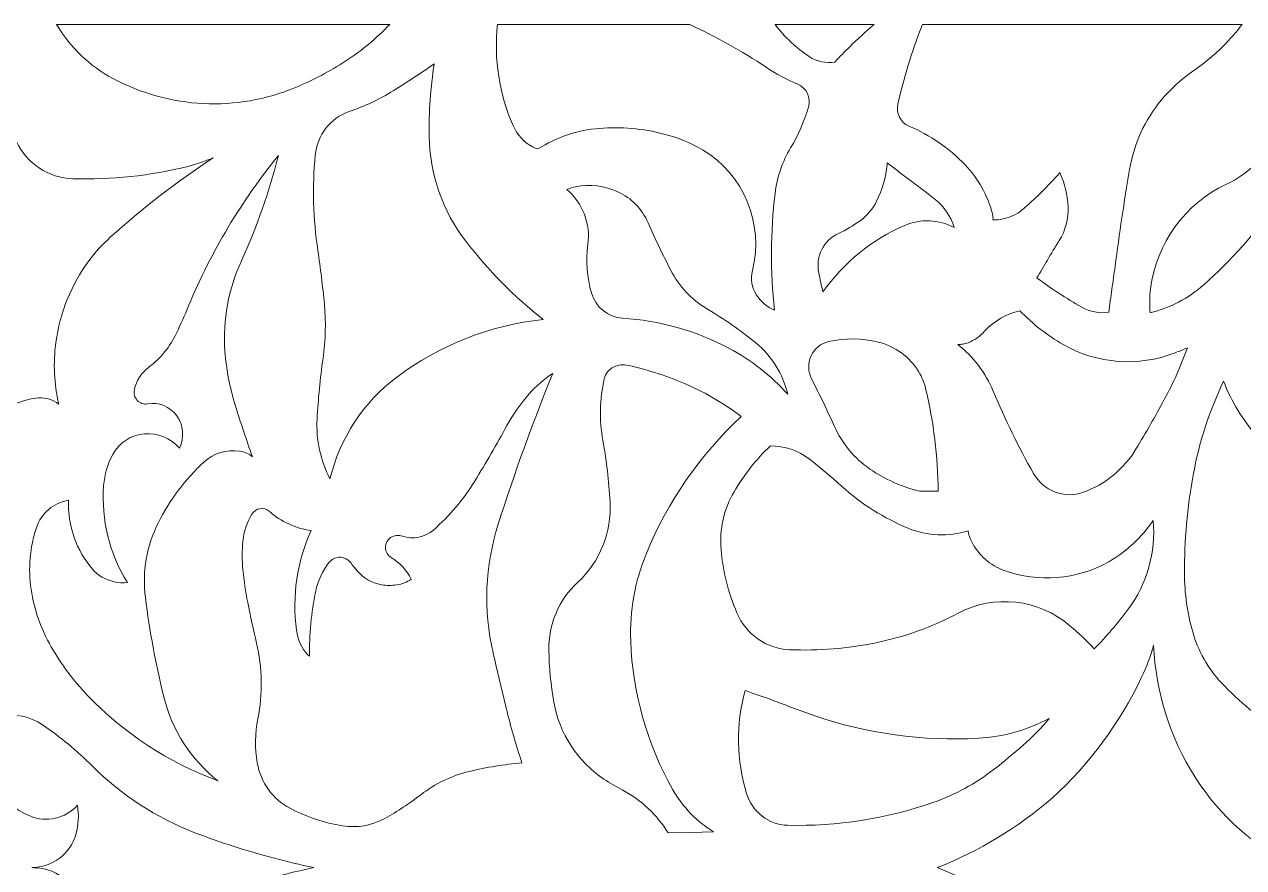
# Model space of a CAD drawing. Header units: millimetres. Extents: x -1200 to 1200, y -590 to 590.
# Drawn here: x -361 to 492, y 0 to 590 of the extents above; entities that cross this region are included whole.
import ezdxf

# ---------------------------------------------------------------- set-up
doc = ezdxf.new("R2010")
doc.units = ezdxf.units.MM
doc.header["$MEASUREMENT"] = 0
doc.layers.add('Layer 1', color=7, linetype='Continuous')

msp = doc.modelspace()

# ---------------------------------------------------------------- linework, layer by layer
at = {"layer": 'Layer 1', "color": 250, "lineweight": 20}
for points, knots in [([(-373.3324, 589.9734), (-375.5074, 587.7893), (-377.6429, 585.5644), (-379.7354, 583.2954), (-396.4819, 565.1219), (-414.7427, 548.4788), (-434.3007, 533.5642), (-441.9244, 527.7503), (-448.2418, 520.3276), (-452.8337, 511.7924), (-457.9672, 502.2452), (-455.7492, 490.3066), (-447.5412, 483.3898), (-431.3485, 469.7322), (-421.7821, 449.4656), (-421.3569, 427.9516), (-420.953, 407.4148), (-420.3228, 386.8843), (-419.4631, 366.3633), (-419.2705, 361.7249), (-418.992, 357.0927), (-418.6341, 352.4668), (-417.0556, 332.2192), (-407.5198, 313.5177), (-392.205, 300.6678), (-389.7179, 306.6041), (-385.8203, 311.805), (-380.8735, 315.793), (-375.9755, 319.7369), (-370.5514, 322.9455), (-364.7725, 325.315), (-360.2416, 327.1723), (-355.4508, 328.2784), (-350.5836, 328.5927), (-345.597, 328.9133), (-340.6562, 327.4143), (-336.6394, 324.3596), (-339.9832, 338.4541), (-340.6929, 353.0734), (-338.7349, 367.4381), (-335.9113, 388.1697), (-327.9663, 407.8233), (-315.6711, 424.5168), (-311.1954, 430.497), (-306.1568, 436.0123), (-300.6378, 440.9869), (-278.0205, 461.354), (-253.9563, 479.9706), (-228.653, 496.6735), (-234.3555, 494.1594), (-240.2569, 492.1418), (-246.2898, 490.6397), (-272.6791, 484.0748), (-299.8118, 481.1554), (-326.9507, 481.9599), (-343.7735, 482.4533), (-358.9354, 492.5472), (-366.2685, 508.1061), (-373.1549, 522.7285), (-376.6884, 538.7871), (-376.5966, 555.0311), (-376.5293, 566.7561), (-375.4371, 578.4496), (-373.3324, 589.9734)], [0, 0, 0, 0, 0.04761905, 0.04761905, 0.04761905, 0.0952381, 0.0952381, 0.0952381, 0.14285714, 0.14285714, 0.14285714, 0.19047619, 0.19047619, 0.19047619, 0.23809524, 0.23809524, 0.23809524, 0.28571429, 0.28571429, 0.28571429, 0.33333333, 0.33333333, 0.33333333, 0.38095238, 0.38095238, 0.38095238, 0.42857143, 0.42857143, 0.42857143, 0.47619048, 0.47619048, 0.47619048, 0.52380952, 0.52380952, 0.52380952, 0.57142857, 0.57142857, 0.57142857, 0.61904762, 0.61904762, 0.61904762, 0.66666667, 0.66666667, 0.66666667, 0.71428571, 0.71428571, 0.71428571, 0.76190476, 0.76190476, 0.76190476, 0.80952381, 0.80952381, 0.80952381, 0.85714286, 0.85714286, 0.85714286, 0.9047619, 0.9047619, 0.9047619, 0.95238095, 0.95238095, 0.95238095, 1, 1, 1, 1]), ([(-338.2853, 589.9734), (-328.7159, 573.9274), (-315.0898, 560.8605), (-298.845, 552.165), (-259.1295, 530.9087), (-212.3745, 528.5989), (-170.8694, 545.8736), (-158.6476, 550.9584), (-146.8969, 557.1554), (-135.752, 564.3928), (-124.5917, 571.6428), (-114.3126, 580.2283), (-105.1255, 589.9734), (-105.1255, 589.9734), (-338.2853, 589.9734), (-338.2853, 589.9734)], [0, 0, 0, 0, 0.2, 0.2, 0.2, 0.4, 0.4, 0.4, 0.6, 0.6, 0.6, 0.8, 0.8, 0.8, 1, 1, 1, 1]), ([(104.8143, 589.9734), (104.8143, 589.9734), (-29.699, 589.9734), (-29.699, 589.9734), (-32.2689, 565.8039), (-28.5028, 541.3797), (-18.7804, 519.212), (-15.9904, 512.8482), (-11.2516, 507.597), (-5.286, 504.2628), (-4.0623, 503.5776), (-2.7469, 503.0843), (-1.3824, 502.7983), (11.6348, 511.079), (26.4081, 516.0223), (41.6739, 517.2102), (56.8204, 518.3855), (72.0586, 517.0593), (86.7952, 513.2757), (96.1963, 510.8653), (105.2396, 507.1508), (113.6679, 502.239), (142.5688, 485.4104), (156.917, 450.7446), (148.7241, 417.6753), (147.2985, 411.9245), (148.2775, 405.8246), (151.4286, 400.85), (154.5184, 395.9696), (158.9972, 392.1891), (164.2561, 390.0238), (161.1937, 417.1569), (161.2885, 444.5758), (164.5467, 471.6836), (165.902, 482.9812), (169.6159, 493.8483), (175.4255, 503.5399), (180.7822, 512.4744), (184.9827, 522.0843), (187.9196, 532.1374), (189.8133, 538.63), (186.6041, 545.5342), (180.4947, 548.0954), (172.7762, 551.3292), (165.3696, 555.3014), (158.37, 559.9524), (141.2717, 571.3159), (123.3719, 581.3502), (104.8143, 589.9734)], [0, 0, 0, 0, 0.0625, 0.0625, 0.0625, 0.125, 0.125, 0.125, 0.1875, 0.1875, 0.1875, 0.25, 0.25, 0.25, 0.3125, 0.3125, 0.3125, 0.375, 0.375, 0.375, 0.4375, 0.4375, 0.4375, 0.5, 0.5, 0.5, 0.5625, 0.5625, 0.5625, 0.625, 0.625, 0.625, 0.6875, 0.6875, 0.6875, 0.75, 0.75, 0.75, 0.8125, 0.8125, 0.8125, 0.875, 0.875, 0.875, 0.9375, 0.9375, 0.9375, 1, 1, 1, 1]), ([(233.8394, 589.9734), (228.0084, 584.9076), (222.3181, 579.6752), (216.7717, 574.2856), (213.2076, 570.8069), (209.7293, 567.2337), (206.3395, 563.5726), (200.1445, 562.567), (193.8026, 563.9309), (188.5222, 567.4034), (179.3413, 573.4434), (171.2496, 581.083), (164.617, 589.9734), (164.617, 589.9734), (233.8394, 589.9734), (233.8394, 589.9734)], [0, 0, 0, 0, 0.2, 0.2, 0.2, 0.4, 0.4, 0.4, 0.6, 0.6, 0.6, 0.8, 0.8, 0.8, 1, 1, 1, 1]), ([(267.7484, 589.9734), (267.4516, 589.3481), (267.1793, 588.7132), (266.9285, 588.069), (260.1645, 570.6152), (254.6761, 552.6742), (250.5002, 534.3844), (249.0348, 527.9515), (252.3021, 521.3804), (258.2402, 518.8412), (272.9369, 512.5498), (286.2876, 503.3451), (297.5243, 491.7553), (306.7512, 482.2395), (313.3653, 470.3763), (316.6815, 457.385), (317.0364, 456.0022), (317.1588, 454.5692), (317.0517, 453.1424), (321.9252, 453.0953), (326.7527, 454.123), (331.21, 456.1531), (333.3698, 457.1712), (335.3921, 458.4723), (337.2307, 460.0216), (346.7572, 468.0571), (355.6782, 476.8218), (363.9168, 486.24), (367.2851, 478.7482), (369.2124, 470.6561), (369.5948, 462.413), (369.9802, 454.0475), (367.8266, 445.7637), (363.4334, 438.7118), (360.6158, 434.1927), (357.8471, 429.6423), (355.1274, 425.0604), (353.913, 422.9612), (352.7014, 420.8556), (351.4992, 418.747), (350.303, 416.6509), (349.0732, 414.5768), (347.8067, 412.5247), (357.841, 405.0547), (368.3251, 398.2479), (379.1978, 392.1419), (384.9616, 388.9051), (391.5757, 387.6385), (398.0859, 388.5343), (398.7711, 393.9081), (399.4931, 399.2755), (400.2518, 404.64), (401.0105, 410.0012), (401.754, 415.3655), (402.482, 420.7331), (405.4403, 443.3596), (408.8331, 465.9234), (412.6541, 488.4148), (415.7011, 506.3368), (423.3555, 523.1057), (434.8155, 536.977), (440.977, 544.4375), (448.1081, 550.9961), (456.004, 556.4641), (463.8787, 561.9196), (471.2944, 568.0383), (478.1777, 574.7601), (482.9196, 579.5118), (487.3341, 584.5964), (491.3939, 589.9734), (491.3939, 589.9734), (267.7484, 589.9734), (267.7484, 589.9734)], [0, 0, 0, 0, 0.04166667, 0.04166667, 0.04166667, 0.08333333, 0.08333333, 0.08333333, 0.125, 0.125, 0.125, 0.16666667, 0.16666667, 0.16666667, 0.20833333, 0.20833333, 0.20833333, 0.25, 0.25, 0.25, 0.29166667, 0.29166667, 0.29166667, 0.33333333, 0.33333333, 0.33333333, 0.375, 0.375, 0.375, 0.41666667, 0.41666667, 0.41666667, 0.45833333, 0.45833333, 0.45833333, 0.5, 0.5, 0.5, 0.54166667, 0.54166667, 0.54166667, 0.58333333, 0.58333333, 0.58333333, 0.625, 0.625, 0.625, 0.66666667, 0.66666667, 0.66666667, 0.70833333, 0.70833333, 0.70833333, 0.75, 0.75, 0.75, 0.79166667, 0.79166667, 0.79166667, 0.83333333, 0.83333333, 0.83333333, 0.875, 0.875, 0.875, 0.91666667, 0.91666667, 0.91666667, 0.95833333, 0.95833333, 0.95833333, 1, 1, 1, 1]), ([(622.2911, 589.9734), (622.2911, 589.9734), (557.4803, 589.9734), (557.4803, 589.9734), (557.052, 589.5303), (556.6206, 589.0872), (556.1923, 588.6472), (541.3181, 573.3335), (530.2833, 554.5534), (524.0272, 533.8973), (523.0481, 530.6604), (522.0202, 527.4424), (520.9464, 524.237), (519.8726, 521.0284), (518.6122, 517.8921), (517.1681, 514.8407), (509.2722, 498.5621), (496.1693, 485.5487), (480.0715, 477.9751), (451.4886, 464.5311), (431.594, 437.0367), (427.3356, 405.0421), (426.5921, 399.4515), (426.5003, 393.7949), (427.0634, 388.1822), (440.928, 391.5165), (453.7953, 398.2447), (464.5762, 407.8013), (483.6874, 424.7398), (500.746, 443.9693), (515.3969, 465.0842), (522.4944, 475.3102), (529.494, 485.6053), (536.3988, 495.9695), (543.3067, 506.3337), (550.6, 516.4246), (558.2696, 526.2074), (567.6921, 538.0707), (577.6563, 549.475), (588.122, 560.3766), (598.6062, 571.294), (610.0448, 581.2025), (622.2911, 589.9734)], [0, 0, 0, 0, 0.07142857, 0.07142857, 0.07142857, 0.14285714, 0.14285714, 0.14285714, 0.21428571, 0.21428571, 0.21428571, 0.28571429, 0.28571429, 0.28571429, 0.35714286, 0.35714286, 0.35714286, 0.42857143, 0.42857143, 0.42857143, 0.5, 0.5, 0.5, 0.57142857, 0.57142857, 0.57142857, 0.64285714, 0.64285714, 0.64285714, 0.71428571, 0.71428571, 0.71428571, 0.78571429, 0.78571429, 0.78571429, 0.85714286, 0.85714286, 0.85714286, 0.92857143, 0.92857143, 0.92857143, 1, 1, 1, 1]), ([(-73.8933, 562.3627), (-83.3098, 555.8701), (-92.8732, 549.607), (-102.5772, 543.5764), (-112.3117, 537.5269), (-122.6827, 532.6277), (-133.4881, 528.9728), (-146.5726, 524.5419), (-155.8759, 512.6094), (-157.2067, 498.5213), (-159.3176, 476.2813), (-158.7087, 453.8589), (-155.3925, 431.773), (-153.5172, 419.3), (-151.9936, 406.7705), (-150.825, 394.2065), (-149.6472, 381.5985), (-149.9653, 368.8869), (-151.7641, 356.3574), (-153.7925, 342.244), (-155.1814, 328.0428), (-155.931, 313.7943), (-156.6927, 299.2882), (-153.5723, 284.848), (-146.8969, 272.0389), (-139.9248, 300.5201), (-123.4719, 325.6167), (-100.4081, 342.97), (-70.317, 365.606), (-34.8661, 379.5842), (2.2398, 383.4527), (-17.8902, 399.4578), (-36.0745, 417.8985), (-51.9185, 438.3661), (-68.1388, 459.3176), (-77.1392, 485.2187), (-77.5094, 511.9841), (-77.7389, 528.8534), (-76.5273, 545.7134), (-73.8933, 562.3627)], [0, 0, 0, 0, 0.07692308, 0.07692308, 0.07692308, 0.15384615, 0.15384615, 0.15384615, 0.23076923, 0.23076923, 0.23076923, 0.30769231, 0.30769231, 0.30769231, 0.38461538, 0.38461538, 0.38461538, 0.46153846, 0.46153846, 0.46153846, 0.53846154, 0.53846154, 0.53846154, 0.61538462, 0.61538462, 0.61538462, 0.69230769, 0.69230769, 0.69230769, 0.76923077, 0.76923077, 0.76923077, 0.84615385, 0.84615385, 0.84615385, 0.92307692, 0.92307692, 0.92307692, 1, 1, 1, 1]), ([(-182.9872, 498.1819), (-208.832, 466.489), (-229.9991, 431.0816), (-245.8217, 393.0658), (-248.5047, 386.6172), (-251.3345, 380.2379), (-254.3111, 373.9276), (-258.7776, 364.4589), (-265.4592, 356.2662), (-273.7498, 350.088), (-278.8221, 346.3043), (-282.3892, 340.7671), (-283.7873, 334.4882), (-284.3899, 331.7762), (-283.6282, 328.9352), (-281.762, 326.9178), (-279.8959, 324.9034), (-277.1946, 323.9763), (-274.5268, 324.457), (-266.7318, 325.8712), (-258.8266, 322.6501), (-254.0939, 316.1324), (-249.3612, 309.6147), (-248.6545, 300.8186), (-252.1972, 293.5467), (-258.487, 300.4917), (-267.4814, 304.1561), (-276.6959, 303.515), (-286.0329, 302.8612), (-294.403, 297.3964), (-298.9337, 288.9868), (-302.5437, 282.2868), (-304.7097, 274.8703), (-305.2848, 267.2339), (-307.0837, 243.3597), (-301.2557, 219.5484), (-288.6699, 199.3951), (-294.8344, 198.8357), (-301.0202, 200.1744), (-306.4412, 203.2384), (-308.8366, 204.6117), (-310.9934, 206.3873), (-312.8259, 208.4834), (-324.4298, 221.7702), (-330.53, 239.199), (-329.8232, 257.0362), (-340.2157, 255.4241), (-348.8704, 248.0265), (-352.2907, 237.8194), (-356.9438, 223.9354), (-358.2226, 209.0962), (-356.0107, 194.5901), (-353.8508, 180.4202), (-349.0814, 166.8065), (-341.9595, 154.4719), (-334.8772, 142.2033), (-326.4092, 130.8398), (-316.7296, 120.6138), (-291.0011, 93.8737), (-259.775, 73.406), (-225.3245, 60.71), (-244.0442, 75.3764), (-257.3918, 96.13), (-263.1893, 119.5705), (-268.8305, 142.3856), (-273.1349, 165.5307), (-276.078, 188.8737), (-278.351, 206.9215), (-275.1723, 225.2616), (-266.9766, 241.3956), (-258.9063, 257.2814), (-248.1621, 271.5863), (-235.2518, 283.6382), (-228.4449, 289.9924), (-219.1876, 292.8302), (-210.1015, 291.3532), (-208.4894, 291.0891), (-206.9077, 290.6555), (-205.3872, 290.0553), (-203.8545, 289.4519), (-202.4412, 288.5688), (-201.2205, 287.4438), (-205.4668, 299.4327), (-209.4713, 311.5128), (-213.2342, 323.6715), (-217.0064, 335.8678), (-219.4231, 348.4663), (-220.4357, 361.222), (-221.9226, 383.019), (-217.9395, 404.8536), (-208.8748, 424.6205), (-198.0327, 448.2589), (-189.3657, 472.8841), (-182.9872, 498.1819)], [0, 0, 0, 0, 0.03225806, 0.03225806, 0.03225806, 0.06451613, 0.06451613, 0.06451613, 0.09677419, 0.09677419, 0.09677419, 0.12903226, 0.12903226, 0.12903226, 0.16129032, 0.16129032, 0.16129032, 0.19354839, 0.19354839, 0.19354839, 0.22580645, 0.22580645, 0.22580645, 0.25806452, 0.25806452, 0.25806452, 0.29032258, 0.29032258, 0.29032258, 0.32258065, 0.32258065, 0.32258065, 0.35483871, 0.35483871, 0.35483871, 0.38709677, 0.38709677, 0.38709677, 0.41935484, 0.41935484, 0.41935484, 0.4516129, 0.4516129, 0.4516129, 0.48387097, 0.48387097, 0.48387097, 0.51612903, 0.51612903, 0.51612903, 0.5483871, 0.5483871, 0.5483871, 0.58064516, 0.58064516, 0.58064516, 0.61290323, 0.61290323, 0.61290323, 0.64516129, 0.64516129, 0.64516129, 0.67741935, 0.67741935, 0.67741935, 0.70967742, 0.70967742, 0.70967742, 0.74193548, 0.74193548, 0.74193548, 0.77419355, 0.77419355, 0.77419355, 0.80645161, 0.80645161, 0.80645161, 0.83870968, 0.83870968, 0.83870968, 0.87096774, 0.87096774, 0.87096774, 0.90322581, 0.90322581, 0.90322581, 0.93548387, 0.93548387, 0.93548387, 0.96774194, 0.96774194, 0.96774194, 1, 1, 1, 1]), ([(198.0397, 402.7418), (196.966, 407.1792), (195.9808, 411.6385), (195.0905, 416.1166), (192.8205, 427.4771), (198.5658, 438.938), (208.8787, 443.6644), (214.2446, 446.1188), (219.3536, 449.12), (224.1384, 452.624), (228.9782, 456.1687), (232.9155, 460.8543), (235.6259, 466.291), (239.5909, 474.2511), (242.1085, 482.8838), (243.06, 491.771), (243.1029, 492.1889), (243.0783, 492.6101), (242.9835, 493.0186), (245.4953, 491.1708), (247.9885, 489.2947), (250.4635, 487.3903), (252.9477, 485.4827), (255.447, 483.5971), (257.9617, 481.7336), (264.2975, 477.1423), (270.514, 472.3845), (276.605, 467.4601), (282.8307, 462.4319), (287.4654, 455.6156), (289.9221, 447.8818), (279.1319, 453.5824), (266.4482, 454.0978), (255.2574, 449.2803), (232.3924, 439.4377), (212.608, 423.3477), (198.0397, 402.7418)], [0, 0, 0, 0, 0.08333333, 0.08333333, 0.08333333, 0.16666667, 0.16666667, 0.16666667, 0.25, 0.25, 0.25, 0.33333333, 0.33333333, 0.33333333, 0.41666667, 0.41666667, 0.41666667, 0.5, 0.5, 0.5, 0.58333333, 0.58333333, 0.58333333, 0.66666667, 0.66666667, 0.66666667, 0.75, 0.75, 0.75, 0.83333333, 0.83333333, 0.83333333, 0.91666667, 0.91666667, 0.91666667, 1, 1, 1, 1]), ([(18.867, 474.3863), (29.9722, 465.0591), (35.5462, 450.4492), (33.5852, 435.852), (32.0616, 424.523), (32.9183, 412.996), (36.0968, 402.0379), (38.9971, 392.0413), (47.664, 384.98), (57.8024, 384.3703), (83.7879, 382.8022), (109.1707, 375.6465), (132.2959, 363.3748), (147.6994, 355.2009), (161.6037, 344.3308), (173.3819, 331.2608), (170.0565, 345.4746), (162.1819, 358.1235), (151.0125, 367.1804), (140.1367, 375.9985), (128.6554, 383.9963), (116.6598, 391.1142), (106.032, 397.4183), (97.3466, 406.6795), (91.6104, 417.8231), (85.9815, 428.7561), (80.695, 439.8713), (75.7604, 451.1501), (71.5417, 460.7852), (64.028, 468.4908), (54.633, 472.7992), (45.3359, 477.0638), (34.9985, 478.3082), (24.9948, 476.3661), (22.8838, 475.9575), (20.828, 475.2913), (18.867, 474.3863)], [0, 0, 0, 0, 0.08333333, 0.08333333, 0.08333333, 0.16666667, 0.16666667, 0.16666667, 0.25, 0.25, 0.25, 0.33333333, 0.33333333, 0.33333333, 0.41666667, 0.41666667, 0.41666667, 0.5, 0.5, 0.5, 0.58333333, 0.58333333, 0.58333333, 0.66666667, 0.66666667, 0.66666667, 0.75, 0.75, 0.75, 0.83333333, 0.83333333, 0.83333333, 0.91666667, 0.91666667, 0.91666667, 1, 1, 1, 1]), ([(453.0733, 363.5507), (450.222, 362.4226), (447.3708, 361.2975), (444.5134, 360.1819), (418.8154, 350.1382), (390.089, 352.2877), (366.0705, 366.0333), (354.9806, 372.4097), (344.8085, 380.3478), (335.8602, 389.6184), (326.3917, 387.5318), (317.786, 382.5036), (311.2024, 375.2066), (308.0023, 371.6617), (304.0283, 368.9403), (299.6077, 367.2746), (298.4514, 366.8378), (297.2581, 366.5079), (296.0437, 366.2816), (294.8291, 366.0585), (293.5932, 365.9737), (292.3572, 366.0333), (303.2727, 357.4981), (311.857, 346.2037), (317.2719, 333.2563), (325.5106, 313.5523), (334.8995, 294.3763), (345.3897, 275.8319), (352.4138, 263.4251), (366.9913, 257.8658), (380.186, 262.586), (395.6078, 268.0981), (408.7077, 278.8803), (417.2981, 293.1444), (424.0896, 304.4168), (430.6305, 315.8433), (436.9203, 327.4174), (443.2163, 339.0104), (448.619, 351.0904), (453.0733, 363.5507)], [0, 0, 0, 0, 0.07692308, 0.07692308, 0.07692308, 0.15384615, 0.15384615, 0.15384615, 0.23076923, 0.23076923, 0.23076923, 0.30769231, 0.30769231, 0.30769231, 0.38461538, 0.38461538, 0.38461538, 0.46153846, 0.46153846, 0.46153846, 0.53846154, 0.53846154, 0.53846154, 0.61538462, 0.61538462, 0.61538462, 0.69230769, 0.69230769, 0.69230769, 0.76923077, 0.76923077, 0.76923077, 0.84615385, 0.84615385, 0.84615385, 0.92307692, 0.92307692, 0.92307692, 1, 1, 1, 1]), ([(278.7189, 263.3497), (278.4773, 287.5821), (275.5221, 311.7013), (269.9052, 335.2424), (268.9292, 339.3372), (267.3324, 343.2497), (265.1725, 346.8385), (258.7143, 357.3033), (248.5453, 364.7669), (236.8129, 367.6456), (225.3682, 370.4549), (213.4615, 370.5838), (201.9647, 368.0194), (196.5897, 366.8127), (192.0741, 363.0982), (189.7521, 357.9758), (187.4302, 352.8566), (187.5556, 346.9484), (190.1192, 341.9486), (195.733, 330.9685), (201.0776, 319.8437), (206.1499, 308.5871), (211.58, 296.529), (220.143, 286.2528), (230.9025, 278.8803), (241.5426, 271.5926), (253.3575, 266.3036), (265.7997, 263.2679), (265.7997, 263.2679), (278.7189, 263.3497), (278.7189, 263.3497)], [0, 0, 0, 0, 0.1, 0.1, 0.1, 0.2, 0.2, 0.2, 0.3, 0.3, 0.3, 0.4, 0.4, 0.4, 0.5, 0.5, 0.5, 0.6, 0.6, 0.6, 0.7, 0.7, 0.7, 0.8, 0.8, 0.8, 0.9, 0.9, 0.9, 1, 1, 1, 1]), ([(140.923, 315.5981), (129.261, 324.4822), (116.6231, 331.9238), (103.2663, 337.769), (89.9279, 343.6111), (76.0938, 348.1678), (61.9355, 351.3858), (58.4602, 352.1778), (54.8288, 351.7661), (51.6043, 350.2168), (48.2972, 348.6267), (45.8865, 345.5721), (45.0544, 341.9235), (41.8269, 327.7819), (41.4873, 313.1124), (44.0602, 298.8294), (46.6054, 284.6878), (48.2912, 270.3953), (49.1049, 256.0369), (50.3225, 234.6485), (41.9554, 213.8446), (26.4111, 199.5616), (13.2899, 187.5004), (5.9262, 170.1848), (6.2505, 152.0993), (6.4647, 139.9093), (7.6394, 127.76), (9.7625, 115.7679), (13.6938, 93.5908), (26.3867, 74.0942), (44.8433, 61.9104), (49.1141, 59.0884), (53.5103, 56.4801), (58.0196, 54.0886), (70.9726, 47.2221), (81.9034, 36.9081), (89.6679, 24.2373), (89.6679, 24.2373), (105.57, 24.6395), (105.57, 24.6395), (105.57, 24.6395), (121.4752, 25.0449), (121.4752, 25.0449), (109.7489, 32.2068), (99.9806, 42.3165), (93.0943, 54.4123), (75.0475, 86.1177), (64.8877, 121.9242), (63.5172, 158.6232), (62.7402, 179.4052), (66.4143, 200.1179), (74.2705, 219.2844), (89.3344, 256.0212), (112.0985, 288.9113), (140.923, 315.5981)], [0, 0, 0, 0, 0.05555556, 0.05555556, 0.05555556, 0.11111111, 0.11111111, 0.11111111, 0.16666667, 0.16666667, 0.16666667, 0.22222222, 0.22222222, 0.22222222, 0.27777778, 0.27777778, 0.27777778, 0.33333333, 0.33333333, 0.33333333, 0.38888889, 0.38888889, 0.38888889, 0.44444444, 0.44444444, 0.44444444, 0.5, 0.5, 0.5, 0.55555556, 0.55555556, 0.55555556, 0.61111111, 0.61111111, 0.61111111, 0.66666667, 0.66666667, 0.66666667, 0.72222222, 0.72222222, 0.72222222, 0.77777778, 0.77777778, 0.77777778, 0.83333333, 0.83333333, 0.83333333, 0.88888889, 0.88888889, 0.88888889, 0.94444444, 0.94444444, 0.94444444, 1, 1, 1, 1]), ([(-12.5854, 73.3086), (-25, 72.1804), (-37.3196, 70.1534), (-49.4559, 67.2372), (-61.7082, 64.2925), (-73.2264, 58.7647), (-83.2884, 51.0026), (-91.2976, 44.8243), (-99.7442, 39.2682), (-108.5611, 34.3877), (-117.6044, 29.3817), (-128.0027, 27.5684), (-138.1443, 29.2213), (-150.9167, 31.3081), (-163.2977, 35.4437), (-174.8189, 41.4775), (-186.903, 47.8002), (-195.4048, 59.5912), (-197.7819, 73.3086), (-199.5531, 83.5282), (-199.4186, 94.0025), (-197.3902, 104.1719), (-193.9026, 121.654), (-194.2148, 139.7018), (-198.305, 157.0457), (-200.5322, 166.4985), (-202.5787, 175.9985), (-204.4419, 185.5363), (-205.9165, 193.0722), (-207.0422, 200.6772), (-207.8193, 208.3232), (-208.4678, 214.9917), (-208.474, 221.7105), (-207.8438, 228.3822), (-207.2044, 235.1293), (-205.0292, 241.6282), (-201.4927, 247.3508), (-200.2414, 249.3809), (-198.1979, 250.7574), (-195.8882, 251.125), (-193.5783, 251.4927), (-191.2136, 250.8077), (-189.4238, 249.2646), (-181.0843, 242.0587), (-170.9519, 237.4014), (-160.165, 235.8206), (-169.97, 214.074), (-173.5064, 189.9077), (-170.3493, 166.1592), (-169.4866, 159.6823), (-166.7149, 153.6329), (-162.3982, 148.8278), (-162.0526, 148.4413), (-161.664, 148.1051), (-161.2356, 147.8191), (-161.4774, 163.1203), (-160.0242, 178.4027), (-156.9129, 193.3644), (-155.3895, 200.6866), (-152.2048, 207.5375), (-147.6189, 213.3575), (-145.5998, 215.9219), (-142.4915, 217.3267), (-139.2824, 217.1224), (-136.7248, 216.9338), (-134.3538, 215.6642), (-132.7385, 213.6152), (-131.1905, 211.6543), (-129.6242, 209.7059), (-128.0395, 207.7701), (-123.6066, 202.5439), (-117.5554, 199.0462), (-110.9044, 197.8709), (-107.3282, 197.2959), (-103.6938, 197.2612), (-100.1084, 197.7641), (-96.4953, 198.2731), (-93.0444, 199.6245), (-90.0218, 201.7237), (-93.1729, 208.1063), (-98.0708, 213.4016), (-104.119, 216.9589), (-106.5206, 218.3668), (-108.0349, 220.9594), (-108.1113, 223.7972), (-108.191, 226.638), (-106.7989, 229.3281), (-104.4799, 230.8743), (-102.0051, 232.5021), (-98.9397, 232.8887), (-96.1527, 231.9302), (-88.7186, 229.3721), (-80.532, 230.9843), (-74.5511, 236.1915), (-63.2776, 246.0026), (-53.5278, 257.5202), (-45.6378, 270.3544), (-37.7939, 283.1164), (-30.2712, 296.0859), (-23.0848, 309.247), (-18.7163, 317.248), (-13.4695, 324.7085), (-7.4489, 331.4808), (-2.6031, 336.9331), (2.9068, 341.7224), (8.9427, 345.726), (-5.084, 311.1169), (-17.7892, 275.9608), (-29.1453, 240.3334), (-38.4179, 211.2394), (-39.6783, 180.0965), (-32.7797, 150.3174), (-29.7847, 137.3795), (-26.7192, 124.4634), (-23.5865, 111.56), (-20.4538, 98.6535), (-16.7827, 85.8915), (-12.5854, 73.3086)], [0, 0, 0, 0, 0.02564103, 0.02564103, 0.02564103, 0.05128205, 0.05128205, 0.05128205, 0.07692308, 0.07692308, 0.07692308, 0.1025641, 0.1025641, 0.1025641, 0.12820513, 0.12820513, 0.12820513, 0.15384615, 0.15384615, 0.15384615, 0.17948718, 0.17948718, 0.17948718, 0.20512821, 0.20512821, 0.20512821, 0.23076923, 0.23076923, 0.23076923, 0.25641026, 0.25641026, 0.25641026, 0.28205128, 0.28205128, 0.28205128, 0.30769231, 0.30769231, 0.30769231, 0.33333333, 0.33333333, 0.33333333, 0.35897436, 0.35897436, 0.35897436, 0.38461538, 0.38461538, 0.38461538, 0.41025641, 0.41025641, 0.41025641, 0.43589744, 0.43589744, 0.43589744, 0.46153846, 0.46153846, 0.46153846, 0.48717949, 0.48717949, 0.48717949, 0.51282051, 0.51282051, 0.51282051, 0.53846154, 0.53846154, 0.53846154, 0.56410256, 0.56410256, 0.56410256, 0.58974359, 0.58974359, 0.58974359, 0.61538462, 0.61538462, 0.61538462, 0.64102564, 0.64102564, 0.64102564, 0.66666667, 0.66666667, 0.66666667, 0.69230769, 0.69230769, 0.69230769, 0.71794872, 0.71794872, 0.71794872, 0.74358974, 0.74358974, 0.74358974, 0.76923077, 0.76923077, 0.76923077, 0.79487179, 0.79487179, 0.79487179, 0.82051282, 0.82051282, 0.82051282, 0.84615385, 0.84615385, 0.84615385, 0.87179487, 0.87179487, 0.87179487, 0.8974359, 0.8974359, 0.8974359, 0.92307692, 0.92307692, 0.92307692, 0.94871795, 0.94871795, 0.94871795, 0.97435897, 0.97435897, 0.97435897, 1, 1, 1, 1]), ([(478.4408, 340.3271), (468.4676, 319.5075), (461.3028, 297.3964), (457.1452, 274.5875), (452.9999, 251.8353), (450.9563, 228.7373), (451.045, 205.5891), (451.097, 191.8088), (453.0366, 178.1073), (456.8056, 164.8833), (460.6113, 151.5242), (467.5192, 139.3247), (476.9418, 129.325), (483.1949, 122.6879), (489.8275, 116.4436), (496.8118, 110.6235), (503.8236, 104.7783), (511.6126, 100.0017), (519.9491, 96.4348), (519.9644, 108.0184), (521.1177, 119.5737), (523.3877, 130.9215), (525.6547, 142.241), (528.2949, 153.482), (531.3082, 164.6193), (536.3926, 183.4151), (546.1059, 200.561), (559.5024, 214.3914), (572.7858, 228.1088), (588.3515, 239.2775), (605.4558, 247.3759), (592.249, 249.0415), (579.3204, 252.5612), (567.0405, 257.8345), (554.8004, 263.0888), (542.9762, 269.3174), (531.6784, 276.4636), (520.5763, 283.4842), (510.4806, 292.0665), (501.6852, 301.953), (491.7089, 313.1658), (483.8282, 326.1792), (478.4408, 340.3271)], [0, 0, 0, 0, 0.07142857, 0.07142857, 0.07142857, 0.14285714, 0.14285714, 0.14285714, 0.21428571, 0.21428571, 0.21428571, 0.28571429, 0.28571429, 0.28571429, 0.35714286, 0.35714286, 0.35714286, 0.42857143, 0.42857143, 0.42857143, 0.5, 0.5, 0.5, 0.57142857, 0.57142857, 0.57142857, 0.64285714, 0.64285714, 0.64285714, 0.71428571, 0.71428571, 0.71428571, 0.78571429, 0.78571429, 0.78571429, 0.85714286, 0.85714286, 0.85714286, 0.92857143, 0.92857143, 0.92857143, 1, 1, 1, 1]), ([(161.3161, 295.0928), (151.3919, 285.6399), (142.8136, 274.8012), (135.8323, 262.8908), (128.7104, 250.7353), (125.5287, 236.578), (126.7524, 222.449), (128.077, 207.1573), (131.8369, 192.1954), (137.8881, 178.1575), (144.3983, 163.0701), (158.6668, 153.0986), (174.7189, 152.4418), (195.0233, 151.6059), (215.3491, 153.2526), (235.2712, 157.3536), (255.2237, 161.4578), (274.5186, 168.3841), (292.6111, 177.9439), (318.0522, 191.3909), (348.8774, 187.9529), (370.9379, 169.2389), (376.9034, 164.1762), (382.5906, 158.7742), (387.9719, 153.0641), (396.4828, 161.7313), (404.4124, 170.9831), (411.7026, 180.7533), (424.9096, 198.4554), (431.1352, 220.6012), (429.1436, 242.8097), (420.9876, 230.9245), (410.3474, 221.0569), (398.0125, 213.9264), (375.5482, 201.3466), (348.9201, 199.1625), (324.7917, 207.9021), (315.0877, 211.4185), (307.0172, 218.5586), (302.1867, 227.892), (300.9416, 230.3023), (300.0665, 232.9012), (299.5985, 235.5882), (285.8807, 231.2608), (271.1197, 231.8956), (257.7996, 237.3826), (240.7289, 244.4156), (224.946, 254.3901), (211.1395, 266.8725), (203.9013, 273.4184), (196.4336, 279.691), (188.7487, 285.6776), (180.8588, 291.8277), (171.222, 295.1368), (161.3161, 295.0928)], [0, 0, 0, 0, 0.05555556, 0.05555556, 0.05555556, 0.11111111, 0.11111111, 0.11111111, 0.16666667, 0.16666667, 0.16666667, 0.22222222, 0.22222222, 0.22222222, 0.27777778, 0.27777778, 0.27777778, 0.33333333, 0.33333333, 0.33333333, 0.38888889, 0.38888889, 0.38888889, 0.44444444, 0.44444444, 0.44444444, 0.5, 0.5, 0.5, 0.55555556, 0.55555556, 0.55555556, 0.61111111, 0.61111111, 0.61111111, 0.66666667, 0.66666667, 0.66666667, 0.72222222, 0.72222222, 0.72222222, 0.77777778, 0.77777778, 0.77777778, 0.83333333, 0.83333333, 0.83333333, 0.88888889, 0.88888889, 0.88888889, 0.94444444, 0.94444444, 0.94444444, 1, 1, 1, 1]), ([(529.9683, -0.0298), (500.8623, 13.8227), (476.1005, 35.7768), (458.4974, 63.3215), (440.9187, 90.8284), (430.8813, 122.7099), (429.4342, 155.5813), (427.2499, 147.8913), (424.4385, 140.3994), (421.0273, 133.1967), (405.8625, 101.1676), (384.6861, 72.5198), (358.7312, 48.9065), (334.7252, 28.0523), (307.4517, 11.5035), (278.0826, -0.0298), (307.4517, -11.5599), (334.7221, -28.1087), (358.7312, -48.9628), (384.6893, -72.573), (405.8625, -101.2238), (421.0273, -133.253), (424.4385, -140.4558), (427.2499, -147.9445), (429.4342, -155.6376), (430.8783, -122.7663), (440.9219, -90.8879), (458.4974, -63.3778), (476.0944, -35.8268), (500.8623, -13.8791), (529.9683, -0.0298)], [0, 0, 0, 0, 0.1, 0.1, 0.1, 0.2, 0.2, 0.2, 0.3, 0.3, 0.3, 0.4, 0.4, 0.4, 0.5, 0.5, 0.5, 0.6, 0.6, 0.6, 0.7, 0.7, 0.7, 0.8, 0.8, 0.8, 0.9, 0.9, 0.9, 1, 1, 1, 1]), ([(143.5662, 123.7941), (137.056, 100.187), (137.4293, 75.1502), (144.6461, 51.76), (148.6323, 38.8534), (160.1322, 29.9661), (173.3085, 29.6236), (207.863, 28.7217), (242.289, 34.0955), (275.0233, 45.5062), (290.3932, 50.8643), (304.8238, 58.7144), (317.7737, 68.7645), (324.6846, 74.1288), (331.4394, 79.7038), (338.0261, 85.4829), (344.622, 91.2684), (350.7589, 97.5818), (356.3878, 104.3604), (341.0731, 96.1457), (324.2135, 91.4067), (306.9591, 90.464), (267.9533, 88.3301), (228.8894, 93.7039), (191.8049, 106.3056), (186.5705, 108.1409), (181.3606, 110.0548), (176.1782, 112.0471), (170.9895, 114.0395), (165.7949, 116.0131), (160.5911, 117.9646), (154.9437, 119.9884), (149.2687, 121.9306), (143.5662, 123.7941)], [0, 0, 0, 0, 0.09090909, 0.09090909, 0.09090909, 0.18181818, 0.18181818, 0.18181818, 0.27272727, 0.27272727, 0.27272727, 0.36363636, 0.36363636, 0.36363636, 0.45454545, 0.45454545, 0.45454545, 0.54545455, 0.54545455, 0.54545455, 0.63636364, 0.63636364, 0.63636364, 0.72727273, 0.72727273, 0.72727273, 0.81818182, 0.81818182, 0.81818182, 0.90909091, 0.90909091, 0.90909091, 1, 1, 1, 1]), ([(-355.4631, -0.0298), (-348.598, 0.052), (-341.9289, 2.2926), (-336.3457, 6.3906), (-330.735, 10.5136), (-326.6417, 16.4499), (-324.7265, 23.2567), (-322.8879, 29.8624), (-322.5025, 36.8044), (-323.5977, 43.5829), (-332.1301, 34.2684), (-345.3736, 31.3018), (-356.9131, 36.1067), (-377.9947, 44.884), (-391.6299, 66.1309), (-391.2108, 89.4928), (-391.067, 97.5253), (-385.4655, 104.3666), (-377.7866, 105.9003), (-367.4982, 107.9555), (-356.8276, 105.784), (-348.0749, 99.8602), (-335.5778, 91.4067), (-323.8883, 81.7527), (-313.1655, 71.0334), (-292.6683, 50.5406), (-268.2523, 34.6612), (-241.453, 24.3944), (-232.5658, 20.991), (-223.593, 17.8358), (-214.5375, 14.9384), (-196.0288, 9.0146), (-177.251, 4.0179), (-158.2683, -0.0298), (-184.2415, -5.567), (-209.8293, -12.8483), (-234.8694, -21.8361), (-260.1146, -30.893), (-283.4447, -44.7832), (-303.642, -62.7839), (-316.7052, -74.4239), (-330.013, -85.7687), (-343.5563, -96.8148), (-351.9664, -103.675), (-362.5025, -107.2105), (-373.2344, -106.7799), (-383.275, -106.3808), (-391.2566, -97.9619), (-391.4066, -87.6417), (-391.6421, -70.9011), (-384.3947, -54.9588), (-371.7538, -44.3872), (-364.9193, -38.674), (-356.5889, -35.1574), (-347.818, -34.2869), (-338.7748, -33.3851), (-329.8264, -36.845), (-323.5977, -43.6393), (-322.221, -35.1292), (-323.1081, -26.4022), (-326.1644, -18.3698), (-329.343, -10.02), (-336.2172, -3.7506), (-344.6639, -1.5036), (-348.1943, -0.564), (-351.8194, -0.0705), (-355.4631, -0.0298)], [0, 0, 0, 0, 0.04545455, 0.04545455, 0.04545455, 0.09090909, 0.09090909, 0.09090909, 0.13636364, 0.13636364, 0.13636364, 0.18181818, 0.18181818, 0.18181818, 0.22727273, 0.22727273, 0.22727273, 0.27272727, 0.27272727, 0.27272727, 0.31818182, 0.31818182, 0.31818182, 0.36363636, 0.36363636, 0.36363636, 0.40909091, 0.40909091, 0.40909091, 0.45454545, 0.45454545, 0.45454545, 0.5, 0.5, 0.5, 0.54545455, 0.54545455, 0.54545455, 0.59090909, 0.59090909, 0.59090909, 0.63636364, 0.63636364, 0.63636364, 0.68181818, 0.68181818, 0.68181818, 0.72727273, 0.72727273, 0.72727273, 0.77272727, 0.77272727, 0.77272727, 0.81818182, 0.81818182, 0.81818182, 0.86363636, 0.86363636, 0.86363636, 0.90909091, 0.90909091, 0.90909091, 0.95454545, 0.95454545, 0.95454545, 1, 1, 1, 1])]:
    msp.add_open_spline(points, degree=3, knots=knots, dxfattribs=at)

doc.saveas('drawing.dxf')
